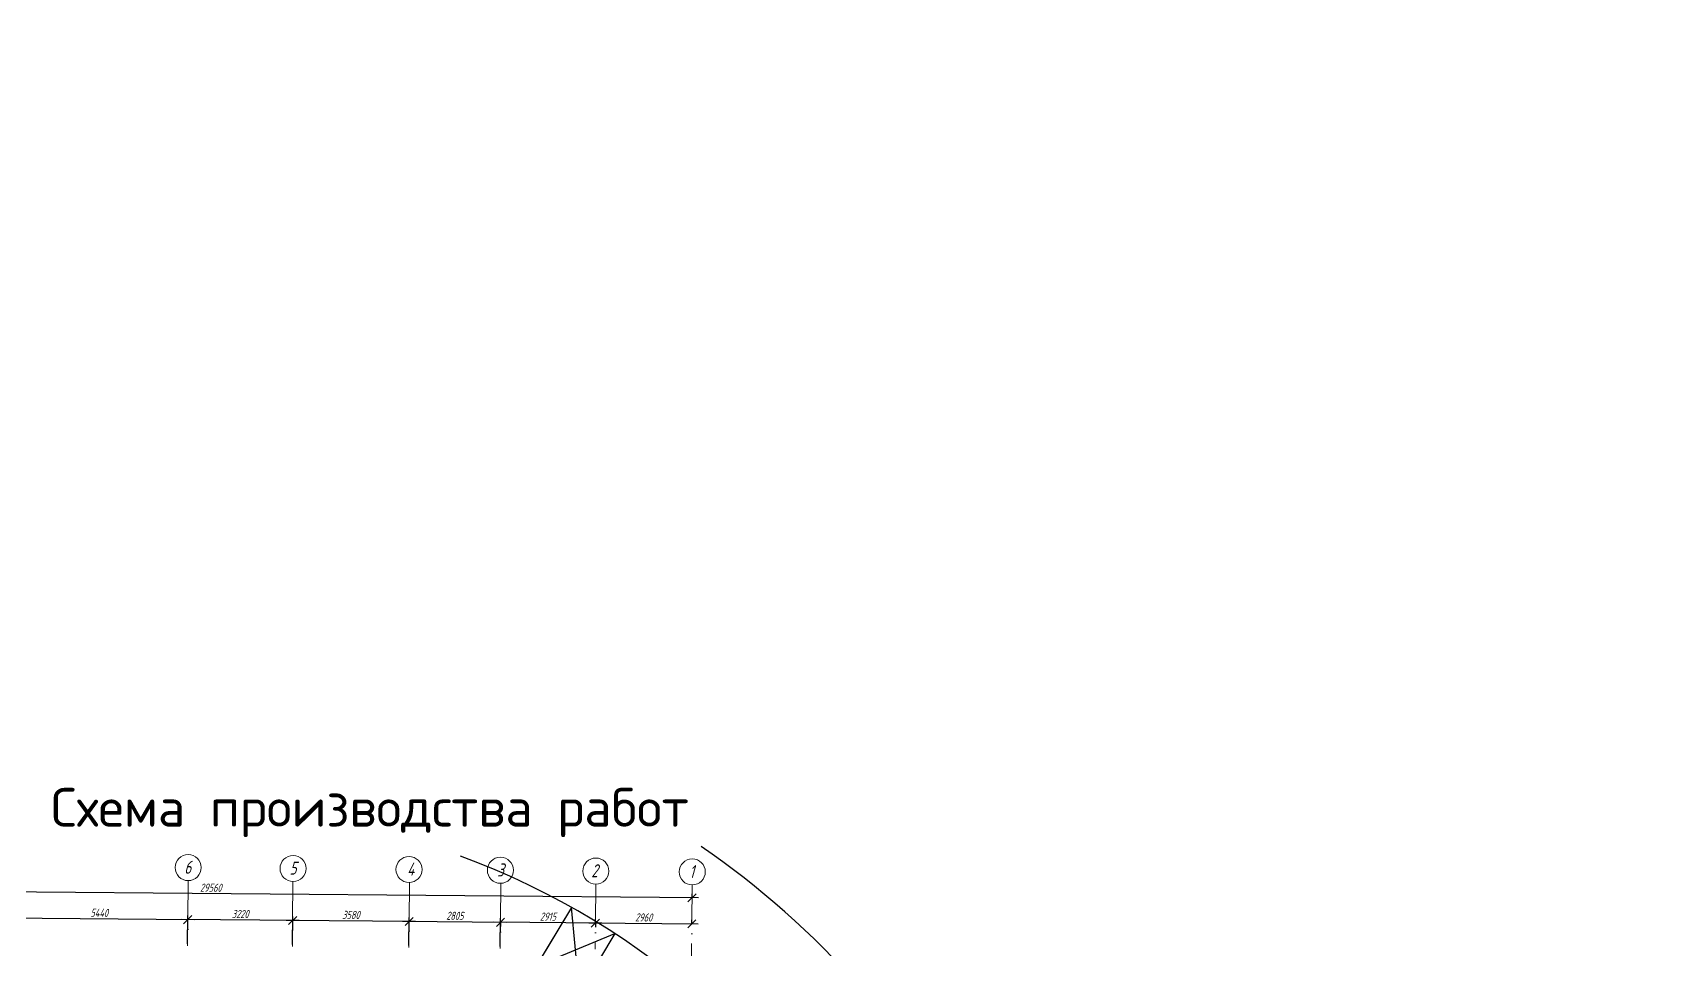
# Model space of a CAD drawing. Header units: millimetres. Extents: x 5763 to 12018931, y 39842 to 3600577.
# Drawn here: x 982353 to 1032313, y 464556 to 492745 of the extents above; entities that cross this region are included whole.
import ezdxf

# ---------------------------------------------------------------- set-up
doc = ezdxf.new("R2010")
doc.units = ezdxf.units.MM
doc.linetypes.add('ACAD_ISO10W100', pattern=[18, 12, -3, 0, -3])
doc.layers.add('!Форматы', color=7, linetype='Continuous')
doc.layers.add('Архитектура', color=7, linetype='Continuous')
doc.layers.add('0.5', color=7, linetype='Continuous', lineweight=50)
doc.styles.add('ISOCPEUR', font='isocpeur.ttf')
doc.styles.add('VSSP_ROMANS07', font='romans.shx', dxfattribs={"width": 0.7, "oblique": 15, "height": 250})
doc.dimstyles.new('VSSP-100', dxfattribs={"dimscale": 100, "dimtxt": 2.5, "dimasz": 2.5, "dimexe": 1.25, "dimexo": 0.625, "dimtad": 1, "dimdec": 0, "dimrnd": 0.001, "dimzin": 1, "dimtxsty": 'VSSP_ROMANS07', "dimblk": 'OBLIQUE', "dimcen": 2.5, "dimdle": 2, "dimaunit": 1, "dimadec": 3, "dimazin": 2, "dimtfac": 1, "dimtdec": 0, "dimtix": 1, "dimtmove": 2, "dimatfit": 3, "dimldrblk": 'OBLIQUE', "dimfxl": 1.25, "dimtolj": 1, "dimtzin": 0, "dimarcsym": 0})

# ---------------------------------------------------------------- blocks, each defined once
blk = doc.blocks.new('_OBLIQUE')
at = {"color": 0, "linetype": 'ByBlock'}
blk.add_line((-0.5, -0.5), (0.5, 0.5), dxfattribs=at)
blk = doc.blocks.new('*D242')
at = {"layer": 'Defpoints', "color": 0, "transparency": 16777216}
for p in [(999649, 465366), (999649, 465366), (1002611, 465341)]:
    blk.add_point(p, dxfattribs=at)
at = {"layer": 'Архитектура', "color": 0, "lineweight": -2, "transparency": 16777216}
for p, q in [((1002811, 465339), (999449, 465368)), ((999649, 465366), (999648, 465241)), ((1002611, 465341), (1002612, 465466))]:
    blk.add_line(p, q, dxfattribs=at)
at = {"layer": 'Архитектура', "color": 0, "lineweight": -2, "transparency": 16777216, "xscale": 250, "yscale": 250, "zscale": 250}
for p, rotation in [((999649, 465366), 179.5101678486277), ((1002611, 465341), 359.5101678486277)]:
    blk.add_blockref('_OBLIQUE', p, dxfattribs=dict(at, rotation=rotation))
at = {"layer": 'Архитектура', "color": 0, "lineweight": 20, "transparency": 16777216, "insert": (1001132, 465541), "char_height": 250, "attachment_point": 5, "rotation": 359.5102, "style": 'VSSP_ROMANS07'}
blk.add_mtext('\\A1;2960', dxfattribs=at)
blk = doc.blocks.new('*D243')
at = {"layer": 'Defpoints', "color": 0, "transparency": 16777216}
for p in [(973043, 466394), (973043, 466394), (1002618, 466141)]:
    blk.add_point(p, dxfattribs=at)
at = {"layer": 'Архитектура', "color": 0, "lineweight": -2, "transparency": 16777216}
for p, q in [((1002818, 466140), (972843, 466396)), ((973043, 466394), (973042, 466269)), ((1002618, 466141), (1002619, 466266))]:
    blk.add_line(p, q, dxfattribs=at)
at = {"layer": 'Архитектура', "color": 0, "lineweight": -2, "transparency": 16777216, "xscale": 250, "yscale": 250, "zscale": 250}
for p, rotation in [((973043, 466394), 179.5101678486277), ((1002618, 466141), 359.5101678486277)]:
    blk.add_blockref('_OBLIQUE', p, dxfattribs=dict(at, rotation=rotation))
at = {"layer": 'Архитектура', "color": 0, "lineweight": 20, "transparency": 16777216, "insert": (987832, 466455), "char_height": 250, "attachment_point": 5, "rotation": 359.5102, "style": 'VSSP_ROMANS07'}
blk.add_mtext('\\A1;29560', dxfattribs=at)
blk = doc.blocks.new('*D244')
at = {"layer": 'Defpoints', "color": 0, "transparency": 16777216}
for p in [(996732, 465391), (996732, 465391), (999649, 465366)]:
    blk.add_point(p, dxfattribs=at)
at = {"layer": 'Архитектура', "color": 0, "lineweight": -2, "transparency": 16777216}
for p, q in [((999849, 465364), (996532, 465393)), ((996732, 465391), (996731, 465266)), ((999649, 465366), (999650, 465491))]:
    blk.add_line(p, q, dxfattribs=at)
at = {"layer": 'Архитектура', "color": 0, "lineweight": -2, "transparency": 16777216, "xscale": 250, "yscale": 250, "zscale": 250}
for p, rotation in [((996732, 465391), 179.5101678486277), ((999649, 465366), 359.5101678486277)]:
    blk.add_blockref('_OBLIQUE', p, dxfattribs=dict(at, rotation=rotation))
at = {"layer": 'Архитектура', "color": 0, "lineweight": 20, "transparency": 16777216, "insert": (998192, 465566), "char_height": 250, "width": 61153.46, "attachment_point": 5, "rotation": 359.5102, "style": 'VSSP_ROMANS07'}
blk.add_mtext('\\A1;2915', dxfattribs=at)
blk = doc.blocks.new('*D255')
at = {"layer": 'Defpoints', "color": 0, "transparency": 16777216}
for p in [(993926, 465415), (993919, 464615), (996725, 464591)]:
    blk.add_point(p, dxfattribs=at)
at = {"layer": 'Архитектура', "color": 0, "lineweight": -2, "transparency": 16777216}
for p, q in [((996932, 465389), (993726, 465417)), ((993920, 464677), (993927, 465540)), ((996726, 464653), (996733, 465516))]:
    blk.add_line(p, q, dxfattribs=at)
at = {"layer": 'Архитектура', "color": 0, "lineweight": -2, "transparency": 16777216, "xscale": 250, "yscale": 250, "zscale": 250}
for p, rotation in [((993926, 465415), 179.5101678486277), ((996732, 465391), 359.5101678486277)]:
    blk.add_blockref('_OBLIQUE', p, dxfattribs=dict(at, rotation=rotation))
at = {"layer": 'Архитектура', "color": 0, "lineweight": 20, "transparency": 16777216, "insert": (995331, 465591), "char_height": 250, "attachment_point": 5, "rotation": 359.5102, "style": 'VSSP_ROMANS07'}
blk.add_mtext('\\A1;2805', dxfattribs=at)
blk = doc.blocks.new('*D245')
at = {"layer": 'Defpoints', "color": 0, "transparency": 16777216}
for p in [(987123, 465473), (987116, 464673), (990339, 464645)]:
    blk.add_point(p, dxfattribs=at)
at = {"layer": 'Архитектура', "color": 0, "lineweight": -2, "transparency": 16777216}
for p, q in [((990546, 465444), (986923, 465475)), ((987117, 464735), (987124, 465598)), ((990339, 464708), (990347, 465571))]:
    blk.add_line(p, q, dxfattribs=at)
at = {"layer": 'Архитектура', "color": 0, "lineweight": -2, "transparency": 16777216, "xscale": 250, "yscale": 250, "zscale": 250}
for p, rotation in [((987123, 465473), 179.5101678486277), ((990346, 465446), 359.5101678486277)]:
    blk.add_blockref('_OBLIQUE', p, dxfattribs=dict(at, rotation=rotation))
at = {"layer": 'Архитектура', "color": 0, "lineweight": 20, "transparency": 16777216, "insert": (988736, 465647), "char_height": 250, "width": 87154.5, "attachment_point": 5, "rotation": 359.5102, "style": 'VSSP_ROMANS07'}
blk.add_mtext('\\A1;3220', dxfattribs=at)
blk = doc.blocks.new('*D258')
at = {"layer": 'Defpoints', "color": 0, "transparency": 16777216}
for p in [(990346, 465446), (990339, 464645), (993919, 464615)]:
    blk.add_point(p, dxfattribs=at)
at = {"layer": 'Архитектура', "color": 0, "lineweight": -2, "transparency": 16777216}
for p, q in [((994126, 465413), (990146, 465447)), ((990339, 464708), (990347, 465571)), ((993920, 464677), (993927, 465540))]:
    blk.add_line(p, q, dxfattribs=at)
at = {"layer": 'Архитектура', "color": 0, "lineweight": -2, "transparency": 16777216, "xscale": 250, "yscale": 250, "zscale": 250}
for p, rotation in [((990346, 465446), 179.5101678486277), ((993926, 465415), 359.5101678486277)]:
    blk.add_blockref('_OBLIQUE', p, dxfattribs=dict(at, rotation=rotation))
at = {"layer": 'Архитектура', "color": 0, "lineweight": 20, "transparency": 16777216, "insert": (992138, 465618), "char_height": 250, "attachment_point": 5, "rotation": 359.5102, "style": 'VSSP_ROMANS07', "bg_fill": 3, "box_fill_scale": 1.1, "bg_fill_color": 256, "bg_fill_true_color": 13158600, "bg_fill_transparency": 0}
blk.add_mtext('\\A1;3580', dxfattribs=at)
blk = doc.blocks.new('*D246')
at = {"layer": '!Форматы', "color": 0, "lineweight": -2, "transparency": 16777216}
for p, q in [((987323, 465472), (981482, 465522)), ((981682, 465520), (981680, 465395)), ((987123, 465473), (987124, 465598))]:
    blk.add_line(p, q, dxfattribs=at)
at = {"layer": 'Defpoints', "color": 0, "transparency": 16777216}
for p in [(981682, 465520), (981682, 465520), (987123, 465473)]:
    blk.add_point(p, dxfattribs=at)
at = {"layer": '!Форматы', "color": 0, "lineweight": -2, "transparency": 16777216, "xscale": 250, "yscale": 250, "zscale": 250}
for p, rotation in [((981682, 465520), 179.5101678486277), ((987123, 465473), 359.5101678486277)]:
    blk.add_blockref('_OBLIQUE', p, dxfattribs=dict(at, rotation=rotation))
at = {"layer": '!Форматы', "color": 0, "lineweight": 20, "transparency": 16777216, "insert": (984404, 465684), "char_height": 250, "attachment_point": 5, "rotation": 359.5102, "style": 'VSSP_ROMANS07'}
blk.add_mtext('\\A1;5440', dxfattribs=at)
blk = doc.blocks.new('*D249')
at = {"layer": 'Defpoints', "color": 0, "transparency": 16777216}
for p in [(1004909, 463161), (1004696, 457040), (1005592, 457032)]:
    blk.add_point(p, dxfattribs=at)
at = {"layer": 'Архитектура', "color": 0, "lineweight": -2, "transparency": 16777216}
for p, q in [((1004972, 463161), (1005769, 463154)), ((1005646, 463355), (1005590, 456832)), ((1004758, 457039), (1005717, 457031))]:
    blk.add_line(p, q, dxfattribs=at)
at = {"layer": 'Архитектура', "color": 0, "lineweight": -2, "transparency": 16777216, "xscale": 250, "yscale": 250, "zscale": 250}
for p, rotation in [((1005644, 463155), 89.51016784512785), ((1005592, 457032), 269.5101678451279)]:
    blk.add_blockref('_OBLIQUE', p, dxfattribs=dict(at, rotation=rotation))
at = {"layer": 'Архитектура', "color": 0, "lineweight": 20, "transparency": 16777216, "insert": (1005431, 460095), "char_height": 250, "width": 65299.15, "attachment_point": 5, "rotation": 89.5102, "style": 'VSSP_ROMANS07'}
blk.add_mtext('\\A1;5865', dxfattribs=at)
blk = doc.blocks.new('*D252')
at = {"layer": 'Defpoints', "color": 0, "transparency": 16777216}
for p in [(1004576, 450855), (1005145, 448600), (1005520, 448597)]:
    blk.add_point(p, dxfattribs=at)
at = {"layer": 'Архитектура', "color": 0, "lineweight": -2, "transparency": 16777216}
for p, q in [((1004639, 450855), (1005664, 450846)), ((1005541, 451047), (1005518, 448397)), ((1005207, 448600), (1005645, 448596))]:
    blk.add_line(p, q, dxfattribs=at)
at = {"layer": 'Архитектура', "color": 0, "lineweight": -2, "transparency": 16777216, "xscale": 250, "yscale": 250, "zscale": 250}
for p, rotation in [((1005539, 450847), 89.51016784512785), ((1005520, 448597), 269.5101678451279)]:
    blk.add_blockref('_OBLIQUE', p, dxfattribs=dict(at, rotation=rotation))
at = {"layer": 'Архитектура', "color": 0, "lineweight": 20, "transparency": 16777216, "insert": (1005342, 449724), "char_height": 250, "width": 65741.77, "attachment_point": 5, "rotation": 89.5102, "style": 'VSSP_ROMANS07'}
blk.add_mtext('\\A1;2250', dxfattribs=at)
blk = doc.blocks.new('*D253')
at = {"layer": 'Defpoints', "color": 0, "transparency": 16777216}
for p in [(1004615, 448605), (1004791, 444350), (1005484, 444344)]:
    blk.add_point(p, dxfattribs=at)
at = {"layer": 'Архитектура', "color": 0, "lineweight": -2, "transparency": 16777216}
for p, q in [((1005522, 448797), (1005482, 444144)), ((1004678, 448604), (1005645, 448596)), ((1004853, 444349), (1005609, 444343))]:
    blk.add_line(p, q, dxfattribs=at)
at = {"layer": 'Архитектура', "color": 0, "lineweight": -2, "transparency": 16777216, "xscale": 250, "yscale": 250, "zscale": 250}
for p, rotation in [((1005520, 448597), 89.51016784512785), ((1005484, 444344), 269.5101678451279)]:
    blk.add_blockref('_OBLIQUE', p, dxfattribs=dict(at, rotation=rotation))
at = {"layer": 'Архитектура', "color": 0, "lineweight": 20, "transparency": 16777216, "insert": (1005314, 446472), "char_height": 250, "width": 61132.49, "attachment_point": 5, "rotation": 89.5102, "style": 'VSSP_ROMANS07'}
blk.add_mtext('\\A1;4250', dxfattribs=at)

msp = doc.modelspace()

# ---------------------------------------------------------------- linework, layer by layer
for p, q in [((998910.80794, 465850.02802), (997824.4841, 464048.20475)), ((999160.96261, 463242.31448), (998910.80794, 465850.02802)), ((997824.4841, 464048.20475), (1000247.46385, 465044.15477))]:
    msp.add_line(p, q)
for radius, start, end in [(27405.81441, 28.040870858, 55.331841378), (23700.00873, 26.042073751, 69.778020125)]:
    msp.add_arc((987312.94888, 445184.93183), radius, start, end)
at = {"layer": '0.5', "color": 7, "linetype": 'Continuous', "lineweight": -2}
for p, q in [((998910.80794, 465850.02802), (996526.86941, 461895.92541)), ((1000247.46385, 465044.15477), (998349.09631, 461895.92541))]:
    msp.add_line(p, q, dxfattribs=at)
at = {"layer": 'Архитектура', "color": 7, "linetype": 'ACAD_ISO10W100', "lineweight": 20, "ltscale": 100}
for p, q in [((987133.34717, 466673.85174), (987116.2403, 464672.90586)), ((990355.8699, 466646.30113), (990338.76303, 464645.35525)), ((993936.56273, 466615.68838), (993919.45586, 464614.7425)), ((996742.18391, 466591.70202), (996725.07704, 464590.75615)), ((999659.36448, 466566.7619), (999642.2576, 464565.81603)), ((1002621.67035, 466541.43599), (1002559.96394, 459323.79849))]:
    msp.add_line(p, q, dxfattribs=at)
at = {"layer": 'Архитектура', "color": 7, "lineweight": 20}
for centre in [(987136.76854, 467074.04093), (987136.76854, 467074.04093), (990359.29127, 467046.49032), (990359.29127, 467046.49032), (993921.43864, 467016.03613), (996729.09781, 466992.03235), (999662.78585, 466966.9511), (999662.78585, 466966.9511), (1002625.09173, 466941.62518), (1002625.09173, 466941.62518)]:
    msp.add_circle(centre, 400.20382, dxfattribs=at)

# ---------------------------------------------------------------- texts
at = {"color": 0, "lineweight": 20, "style": 'ISOCPEUR'}
msp.add_text('Схема производства работ', height=1189.1770675, dxfattribs=at).set_placement((982918.55081, 468332.85314))
at = {"layer": 'Архитектура', "color": 7, "lineweight": 20, "style": 'VSSP_ROMANS07', "oblique": 15, "width": 0.7}
for s, p in [('6', (987015.52722, 466884.9309)), ('5', (990251.38959, 466857.26624)), ('4', (993860.34629, 466826.41186)), ('3', (996632.721, 466802.70974)), ('2', (999522.18746, 466778.00656)), ('1', (1002534.33884, 466752.25449))]:
    msp.add_text(s, height=400.20382, rotation=359.510167849, dxfattribs=at).set_placement(p)

# ---------------------------------------------------------------- dimensions: what is measured, and where the dimension line sits
at = {"layer": '!Форматы', "color": 1, "lineweight": 20}
dim = msp.add_linear_dim(base=(981681.5129, 465519.80627), p1=(987123.08304, 465473.28415), p2=(981681.5129, 465519.80627), angle=179.510167849, text='5440', dimstyle='VSSP-100', override={"dimfxlon": 1}, dxfattribs=at)
dim.commit()
dim.dimension.update_dxf_attribs({"geometry": '*D246', "text_midpoint": (984403.90092, 465684.03836)})
at = {"layer": 'Архитектура', "color": 7, "lineweight": 20}
for base, p1, p2, angle, text, override, picture, middle in [((1005592.03318, 457031.86466), (1004909.03264, 463161.04613), (1004695.59536, 457039.52866), 269.510167845, '5865', {"dimfxl": 100}, '*D249', (1005430.71354, 460094.91496)), ((1005519.91916, 448596.87689), (1004576.35413, 450855.17201), (1005144.74179, 448600.08443), 269.510167845, '2250', {"dimfxl": 100}, '*D252', (1005342.04435, 449723.51172)), ((1005483.5585, 444343.86621), (1004615.00819, 448604.61333), (1004790.80359, 444349.78885), 269.510167845, '4250', {"dimfxl": 100}, '*D253', (1005314.24568, 446471.9745)), ((973043.26534, 466394.09493), (1002618.24898, 466141.24679), (973043.26534, 466394.09493), 179.510167849, '29560', {"dimfxlon": 1}, '*D243', (987832.36011, 466455.16401)), ((987123.08304, 465473.28415), (990338.76303, 464645.35525), (987116.2403, 464672.90586), 179.510167849, '3220', {"dimadec": 3, "dimfxl": 100}, '*D245', (988735.94736, 465647.00199)), ((996731.91979, 465391.13444), (999649.10035, 465366.19432), (996731.91979, 465391.13444), 179.510167849, '2915', {"dimfxlon": 1}, '*D244', (998192.11302, 465566.15752)), ((993926.2986, 465415.12079), (996725.07704, 464590.75615), (993919.45586, 464614.7425), 179.510167849, '2805', {"dimfxl": 100}, '*D255', (995330.71215, 465590.62076)), ((999649.10035, 465366.19432), (1002611.40623, 465340.8684), (999649.10035, 465366.19432), 179.510167849, '2960', {"dimfxlon": 1}, '*D242', (1001131.85624, 465541.02451))]:
    dim = msp.add_linear_dim(base=base, p1=p1, p2=p2, angle=angle, text=text, dimstyle='VSSP-100', override=override, dxfattribs=at)
    dim.commit()
    dim.dimension.update_dxf_attribs({"geometry": picture, "text_midpoint": middle})

# ---------------------------------------------------------------- next in the draw order: dimensions: what is measured, and where the dimension line sits
dim = msp.add_linear_dim(base=(990345.60577, 465445.73354), p1=(993919.45586, 464614.7425), p2=(990338.76303, 464645.35525), angle=179.510167849, text='3580', dimstyle='VSSP-100', override={"dimtfill": 1, "dimtfillclr": 256}, dxfattribs=at)
dim.commit()
dim.dimension.update_dxf_attribs({"geometry": '*D258', "text_midpoint": (992137.55514, 465617.92031)})

doc.saveas('drawing.dxf')
